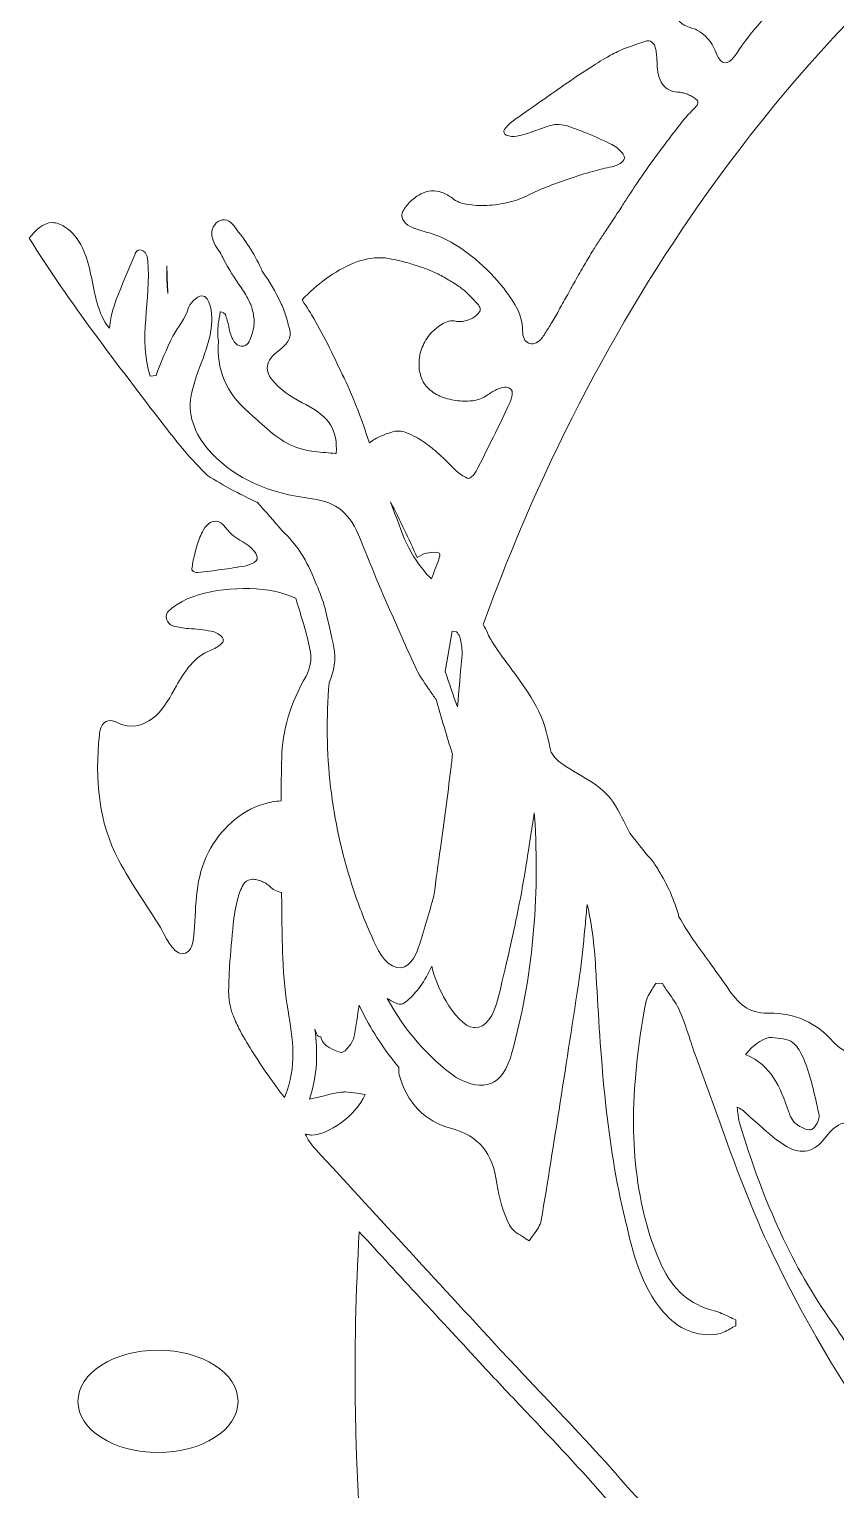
# Model space of a CAD drawing. Header units: millimetres. Extents: x 946 to 1411, y -1945 to 60.
# Drawn here: x 969.8 to 1071.6, y -255.8 to -71.5 of the extents above; entities that cross this region are included whole.
import ezdxf

# ---------------------------------------------------------------- set-up
doc = ezdxf.new("R2010")
doc.units = ezdxf.units.MM
doc.header["$MEASUREMENT"] = 0
doc.layers.add('Layer 2', color=7, linetype='Continuous')

msp = doc.modelspace()

# ---------------------------------------------------------------- linework, layer by layer
at = {"layer": 'Layer 2', "lineweight": 0}
for points, knots in [([(1073.96, -201), (1072.9, -200.66), (1071.9, -200.04), (1071.29, -199.32), (1069.23, -196.92), (1066.5, -195.7), (1063.18, -195.7), (1063.12, -195.7), (1063.07, -195.7), (1063.02, -195.7), (1060.57, -195.7), (1059.36, -194.58), (1057.89, -192.39), (1057.17, -191.33), (1056.4, -190.29), (1055.66, -189.27), (1054.32, -187.44), (1052.95, -185.57), (1051.83, -183.54), (1051.25, -181.42), (1050.37, -179.5), (1049.22, -177.61), (1049.22, -177.61), (1049.22, -177.62), (1049.22, -177.62), (1049.2, -177.59), (1049.15, -177.5), (1049.14, -177.48), (1049.14, -177.48), (1048.96, -177.2), (1048.96, -177.2), (1048.84, -177.02), (1048.73, -176.83), (1048.61, -176.65), (1048.42, -176.36), (1048.16, -176.07), (1047.86, -175.81), (1047.86, -175.81), (1045.62, -172.97), (1045.62, -172.97), (1044.96, -171.66), (1044.33, -170.31), (1043.52, -169.09), (1042.75, -167.93), (1041.67, -167.06), (1040.49, -166.34), (1039.2, -165.54), (1037.82, -164.87), (1036.63, -163.91), (1036.63, -163.91), (1036.63, -163.91), (1036.63, -163.91), (1036.34, -163.64), (1036.08, -163.35), (1035.85, -163.02), (1035.8, -162.95), (1035.76, -162.88), (1035.71, -162.81), (1035.27, -161.04), (1034.95, -159.28), (1034.15, -157.63), (1033.38, -156.03), (1032.37, -154.57), (1031.32, -153.14), (1030.13, -151.53), (1028.88, -149.95), (1027.89, -148.21), (1027.88, -148.19), (1027.87, -148.18), (1027.86, -148.16), (1027.79, -148.01), (1027.72, -147.86), (1027.65, -147.7), (1027.49, -147.34), (1027.31, -147), (1027.11, -146.66), (1034.62, -125.97), (1044.54, -107.1), (1056.69, -90.42), (1071.48, -70.11), (1088.83, -54.08), (1108.24, -42.75), (1128.3, -31.06), (1149.71, -24.93), (1171.88, -24.53), (1172.64, -24.52), (1173.4, -24.51), (1174.16, -24.51), (1195.53, -24.51), (1216.36, -29.87), (1236.12, -40.47), (1255.93, -51.09), (1273.83, -66.5), (1289.33, -86.26), (1301.14, -101.32), (1311.09, -118.33), (1319.05, -137.01), (1319.03, -137.04), (1319, -137.08), (1318.97, -137.11), (1317.1, -139.48), (1316.22, -142.09), (1316.11, -145.55), (1316.07, -146.51), (1315.86, -147.57), (1315.46, -148.67), (1315.18, -149.43), (1314.84, -150.17), (1314.51, -150.89), (1314.17, -151.64), (1313.81, -152.41), (1313.54, -153.2), (1312.67, -155.66), (1311.87, -158.09), (1311.02, -160.67), (1310.68, -161.67), (1310.35, -162.69), (1310, -163.73), (1308.84, -163.6), (1308.01, -163.92), (1307.38, -164.5), (1306.55, -165.22), (1306.04, -166.39), (1305.59, -167.65), (1305.24, -168.61), (1304.89, -169.57), (1304.55, -170.53), (1303.71, -172.86), (1302.84, -175.28), (1301.91, -177.62), (1301.51, -178.65), (1301.04, -179.67), (1300.32, -180.39), (1299.76, -180.9), (1299.06, -181.24), (1298.12, -181.28), (1293.93, -181.46), (1290.76, -183.15), (1288.16, -185.52), (1286.36, -187.14), (1284.84, -189.09), (1283.43, -191.1), (1282.98, -191.73), (1282.39, -192.26), (1281.82, -192.78), (1281.43, -193.14), (1281.02, -193.5), (1280.66, -193.9), (1280.6, -193.97), (1280.54, -194.03), (1280.47, -194.09), (1279.54, -194.9), (1278.53, -194.72), (1277.47, -194.54), (1276.85, -194.43), (1276.21, -194.31), (1275.59, -194.42), (1274.59, -194.6), (1273.53, -194.58), (1272.5, -194.57), (1270.37, -194.55), (1268.19, -194.52), (1266.4, -196.15), (1266.15, -196.36), (1265.92, -196.6), (1265.69, -196.88), (1265.6, -196.93), (1265.47, -196.95), (1265.33, -196.96), (1265.24, -196.97), (1265.14, -196.98), (1265.05, -197), (1265.05, -197), (1264.66, -197.1), (1264.66, -197.1), (1261.99, -197.78), (1259.25, -198.49), (1257.16, -200.43), (1256.66, -200.88), (1256.19, -201.4), (1255.77, -202.01), (1255.74, -202.05), (1255.71, -202.09), (1255.67, -202.13), (1255.65, -202.14), (1255.63, -202.16), (1255.61, -202.18), (1255.57, -202.21), (1255.53, -202.25), (1255.49, -202.28), (1254.34, -203.36), (1253.19, -203.39), (1251.76, -202.36), (1250.6, -201.52), (1249.31, -200.8), (1247.93, -200.23), (1245.96, -199.41), (1244, -198.67), (1241.92, -197.89), (1241.1, -197.58), (1240.16, -197.23), (1239.32, -196.91), (1239.38, -196.79), (1239.44, -196.67), (1239.5, -196.55), (1239.5, -196.55), (1239.5, -196.55), (1239.5, -196.55), (1239.53, -196.51), (1239.55, -196.46), (1239.58, -196.41), (1239.59, -196.39), (1239.6, -196.37), (1239.61, -196.35), (1239.87, -195.86), (1240.13, -195.36), (1240.41, -194.88), (1240.96, -193.93), (1241.49, -192.97), (1242.01, -192), (1242.26, -191.52), (1242.52, -191.04), (1242.76, -190.55), (1243.26, -189.58), (1243.74, -188.6), (1244.2, -187.61), (1244.88, -186.13), (1245.53, -184.64), (1246.13, -183.13), (1250.35, -172.56), (1252.49, -161.3), (1252.43, -149.88), (1252.42, -148.25), (1252.37, -146.62), (1252.27, -144.98), (1252.24, -144.38), (1252.19, -143.79), (1252.14, -143.19), (1252.13, -143), (1252.11, -142.82), (1252.1, -142.63), (1252.06, -142.22), (1251.39, -136.2), (1251.31, -135.74), (1251.29, -135.62), (1251.27, -135.49), (1251.25, -135.36), (1251.04, -134.15), (1250.81, -132.95), (1250.55, -131.76), (1250.54, -131.7), (1250.28, -130.52), (1250.15, -130), (1250.13, -129.89), (1250.1, -129.78), (1250.08, -129.67), (1249.96, -129.18), (1249.84, -128.69), (1249.71, -128.21), (1249.68, -128.1), (1249.66, -127.99), (1249.63, -127.89), (1249.49, -127.38), (1249.36, -126.87), (1249.21, -126.37), (1249.19, -126.29), (1249.17, -126.22), (1249.15, -126.15), (1248.47, -123.76), (1247.69, -121.41), (1246.81, -119.09), (1246.8, -119.09), (1246.8, -119.09), (1246.8, -119.09), (1246.59, -118.51), (1246.36, -117.94), (1246.13, -117.37), (1246.12, -117.35), (1246.11, -117.33), (1246.1, -117.31), (1243.17, -110.09), (1239.26, -103.28), (1234.43, -97.03), (1226.96, -87.36), (1218.24, -79.9), (1208.5, -74.86), (1198.64, -69.76), (1187.59, -67.06), (1175.66, -66.85), (1175.16, -66.84), (1174.67, -66.83), (1174.18, -66.83), (1155.63, -66.83), (1139.11, -73.24), (1124.98, -85.89), (1123.51, -87.21), (1122.06, -88.59), (1120.64, -90.04), (1113.19, -97.65), (1107.32, -106.61), (1103.19, -116.67), (1102.1, -119.34), (1101.14, -122.06), (1100.32, -124.82), (1100.31, -124.84), (1100.31, -124.86), (1100.3, -124.87), (1099.87, -126.31), (1099.48, -127.77), (1099.12, -129.23), (1099.12, -129.23), (1099.12, -129.23), (1099.12, -129.24), (1099.02, -129.67), (1098.92, -130.11), (1098.82, -130.54), (1098.79, -130.66), (1098.76, -130.78), (1098.74, -130.9), (1098.65, -131.31), (1098.55, -131.73), (1098.47, -132.14), (1098.45, -132.25), (1098.43, -132.36), (1098.4, -132.46), (1098.25, -133.24), (1098.1, -134.02), (1097.96, -134.81), (1097.93, -134.95), (1097.91, -135.1), (1097.88, -135.24), (1097.83, -135.57), (1097.77, -135.9), (1097.72, -136.24), (1097.68, -136.49), (1097.64, -136.75), (1097.6, -137.01), (1097.56, -137.31), (1097.51, -137.62), (1097.47, -137.92), (1097.43, -138.24), (1097.38, -138.55), (1097.34, -138.87), (1097.31, -139.13), (1097.28, -139.39), (1097.24, -139.65), (1097.18, -140.2), (1097.12, -140.75), (1097.06, -141.31), (1097.04, -141.5), (1097.03, -141.69), (1097.01, -141.88), (1096.97, -142.29), (1096.93, -142.71), (1096.9, -143.13), (1096.88, -143.34), (1096.86, -143.56), (1096.85, -143.78), (1096.82, -144.19), (1096.79, -144.6), (1096.77, -145.02), (1096.76, -145.21), (1096.74, -145.4), (1096.73, -145.59), (1096.7, -146.19), (1096.67, -146.79), (1096.65, -147.4), (1096.65, -147.4), (1096.65, -147.4), (1096.65, -147.4), (1096.61, -148.73), (1096.59, -150.06), (1096.61, -151.39), (1096.62, -152.71), (1096.66, -154.04), (1096.73, -155.36), (1097.16, -163.27), (1098.63, -171.04), (1101.13, -178.53), (1104.57, -188.87), (1109.82, -198.24), (1116.73, -206.38), (1117.08, -206.79), (1117.43, -207.21), (1117.78, -207.63), (1118.13, -208.06), (1118.48, -208.49), (1118.85, -208.94), (1118.85, -208.95), (1118.86, -208.96), (1118.87, -208.97), (1119.2, -209.37), (1119.53, -209.78), (1119.89, -210.22), (1118.03, -210.33), (1116.19, -210.43), (1114.41, -210.53), (1110.2, -210.75), (1106.21, -210.97), (1102.21, -211.38), (1096.05, -212.01), (1091.49, -211.18), (1087.43, -208.69), (1086.85, -208.33), (1086.11, -208.23), (1085.4, -208.13), (1084.88, -208.06), (1084.35, -207.99), (1083.87, -207.82), (1083.87, -207.82), (1083.7, -207.76), (1083.7, -207.76), (1082.72, -207.42), (1081.6, -207.03), (1081.07, -206.29), (1079.16, -203.65), (1076.84, -201.92), (1073.96, -201)], [0, 0, 0, 0, 1, 1, 1, 2, 2, 2, 3, 3, 3, 4, 4, 4, 5, 5, 5, 6, 6, 6, 7, 7, 7, 8, 8, 8, 9, 9, 9, 10, 10, 10, 11, 11, 11, 12, 12, 12, 13, 13, 13, 14, 14, 14, 15, 15, 15, 16, 16, 16, 17, 17, 17, 18, 18, 18, 19, 19, 19, 20, 20, 20, 21, 21, 21, 22, 22, 22, 23, 23, 23, 24, 24, 24, 25, 25, 25, 26, 26, 26, 27, 27, 27, 28, 28, 28, 29, 29, 29, 30, 30, 30, 31, 31, 31, 32, 32, 32, 33, 33, 33, 34, 34, 34, 35, 35, 35, 36, 36, 36, 37, 37, 37, 38, 38, 38, 39, 39, 39, 40, 40, 40, 41, 41, 41, 42, 42, 42, 43, 43, 43, 44, 44, 44, 45, 45, 45, 46, 46, 46, 47, 47, 47, 48, 48, 48, 49, 49, 49, 50, 50, 50, 51, 51, 51, 52, 52, 52, 53, 53, 53, 54, 54, 54, 55, 55, 55, 56, 56, 56, 57, 57, 57, 58, 58, 58, 59, 59, 59, 60, 60, 60, 61, 61, 61, 62, 62, 62, 63, 63, 63, 64, 64, 64, 65, 65, 65, 66, 66, 66, 67, 67, 67, 68, 68, 68, 69, 69, 69, 70, 70, 70, 71, 71, 71, 72, 72, 72, 73, 73, 73, 74, 74, 74, 75, 75, 75, 76, 76, 76, 77, 77, 77, 78, 78, 78, 79, 79, 79, 80, 80, 80, 81, 81, 81, 82, 82, 82, 83, 83, 83, 84, 84, 84, 85, 85, 85, 86, 86, 86, 87, 87, 87, 88, 88, 88, 89, 89, 89, 90, 90, 90, 91, 91, 91, 92, 92, 92, 93, 93, 93, 94, 94, 94, 95, 95, 95, 96, 96, 96, 97, 97, 97, 98, 98, 98, 99, 99, 99, 100, 100, 100, 101, 101, 101, 102, 102, 102, 103, 103, 103, 104, 104, 104, 105, 105, 105, 106, 106, 106, 107, 107, 107, 108, 108, 108, 109, 109, 109, 110, 110, 110, 111, 111, 111, 112, 112, 112, 113, 113, 113, 114, 114, 114, 115, 115, 115, 116, 116, 116, 117, 117, 117, 118, 118, 118, 119, 119, 119, 120, 120, 120, 121, 121, 121, 122, 122, 122, 123, 123, 123, 124, 124, 124, 125, 125, 125, 126, 126, 126, 127, 127, 127, 128, 128, 128, 129, 129, 129, 130, 130, 130, 131, 131, 131, 132, 132, 132, 133, 133, 133, 134, 134, 134, 135, 135, 135, 136, 136, 136, 137, 137, 137, 138, 138, 138, 139, 139, 139, 139]), ([(1051.9, -69.79), (1052.18, -69.47), (1052.49, -69.16), (1052.81, -68.88), (1053.29, -68.47), (1053.78, -68.08), (1054.3, -67.72), (1056.39, -66.27), (1058.48, -64.83), (1060.57, -63.38), (1073.35, -54.58), (1086.24, -46.17), (1098.18, -36.15), (1099.92, -34.69), (1101.71, -33.17), (1103.9, -32.55), (1104.55, -32.36), (1105.58, -32.59), (1105.43, -33.26), (1105.37, -33.49), (1105.17, -33.66), (1104.98, -33.8), (1104.67, -34.04), (1104.36, -34.27), (1104.04, -34.51), (1096.72, -40.02), (1089.29, -45.28), (1082.31, -51.23), (1075.25, -57.26), (1068.54, -63.7), (1062.26, -70.54), (1061.09, -71.81), (1060.03, -73.18), (1059.08, -74.63), (1058.63, -75.31), (1057.85, -76.31), (1057.03, -75.44), (1056.71, -75.1), (1056.58, -74.64), (1056.4, -74.21), (1056.12, -73.54), (1055.7, -72.94), (1055.17, -72.44), (1054.87, -72.15), (1054.54, -71.9), (1054.18, -71.69), (1053.56, -71.32), (1052.03, -71.13), (1051.78, -70.35), (1051.72, -70.15), (1051.77, -69.94), (1051.9, -69.79)], [0, 0, 0, 0, 1, 1, 1, 2, 2, 2, 3, 3, 3, 4, 4, 4, 5, 5, 5, 6, 6, 6, 7, 7, 7, 8, 8, 8, 9, 9, 9, 10, 10, 10, 11, 11, 11, 12, 12, 12, 13, 13, 13, 14, 14, 14, 15, 15, 15, 16, 16, 16, 17, 17, 17, 17]), ([(1017, -94.51), (1017.26, -94.04), (1017.59, -93.61), (1017.98, -93.25), (1018.36, -92.88), (1018.8, -92.57), (1019.27, -92.33), (1019.67, -92.11), (1020.12, -91.98), (1020.57, -91.95), (1021.03, -91.92), (1021.48, -91.98), (1021.9, -92.14), (1022.38, -92.32), (1022.83, -92.56), (1023.23, -92.87), (1023.75, -93.26), (1024.35, -93.52), (1024.99, -93.63), (1025.84, -93.77), (1026.7, -93.82), (1027.56, -93.78), (1028.51, -93.74), (1029.45, -93.61), (1030.37, -93.38), (1031.23, -93.17), (1032.07, -92.86), (1032.87, -92.46), (1033.58, -92.09), (1034.32, -91.76), (1035.07, -91.47), (1036.03, -91.09), (1036.99, -90.74), (1037.97, -90.41), (1038.95, -90.07), (1039.94, -89.77), (1040.94, -89.48), (1041.75, -89.25), (1042.56, -89.05), (1043.39, -88.89), (1043.88, -88.8), (1044.33, -88.58), (1044.71, -88.25), (1044.98, -88.01), (1045.02, -87.61), (1044.8, -87.32), (1044.42, -86.82), (1043.93, -86.4), (1043.36, -86.11), (1042.33, -85.59), (1041.28, -85.11), (1040.2, -84.67), (1039.45, -84.37), (1038.68, -84.08), (1037.91, -83.8), (1037.52, -83.67), (1037.12, -83.59), (1036.7, -83.57), (1036.32, -83.55), (1035.93, -83.59), (1035.55, -83.71), (1034.91, -83.9), (1034.27, -84.12), (1033.65, -84.36), (1032.91, -84.64), (1032.15, -84.87), (1031.38, -85.04), (1030.92, -85.14), (1030.44, -85.09), (1030.01, -84.9), (1029.88, -84.84), (1029.79, -84.73), (1029.75, -84.59), (1029.71, -84.46), (1029.73, -84.31), (1029.81, -84.19), (1030.1, -83.77), (1030.47, -83.4), (1030.89, -83.11), (1033.03, -81.59), (1035.19, -80.08), (1037.35, -78.58), (1038.54, -77.75), (1039.75, -76.94), (1040.98, -76.16), (1041.77, -75.65), (1042.59, -75.16), (1043.42, -74.71), (1044.03, -74.37), (1044.67, -74.09), (1045.32, -73.85), (1046.01, -73.61), (1046.7, -73.37), (1047.38, -73.13), (1047.55, -73.08), (1047.73, -73.03), (1047.9, -73.01), (1048.02, -72.99), (1048.14, -73.01), (1048.24, -73.07), (1048.38, -73.16), (1048.51, -73.26), (1048.62, -73.37), (1048.7, -73.46), (1048.76, -73.56), (1048.79, -73.67), (1048.85, -73.87), (1048.89, -74.07), (1048.93, -74.28), (1048.97, -74.53), (1049.01, -74.79), (1049.03, -75.04), (1049.05, -75.31), (1049.06, -75.58), (1049.06, -75.86), (1049.06, -76.36), (1049.12, -76.86), (1049.23, -77.35), (1049.33, -77.76), (1049.51, -78.15), (1049.75, -78.49), (1049.96, -78.79), (1050.25, -79.04), (1050.58, -79.21), (1050.9, -79.38), (1051.27, -79.47), (1051.64, -79.48), (1051.79, -79.48), (1051.94, -79.49), (1052.09, -79.52), (1052.28, -79.56), (1052.46, -79.61), (1052.64, -79.66), (1052.82, -79.72), (1053, -79.79), (1053.17, -79.86), (1053.32, -79.93), (1053.47, -80.01), (1053.61, -80.1), (1053.79, -80.21), (1053.94, -80.33), (1054.09, -80.47), (1054.18, -80.56), (1054.22, -80.68), (1054.21, -80.81), (1054.19, -80.95), (1054.14, -81.09), (1054.04, -81.2), (1053.85, -81.44), (1053.65, -81.66), (1053.43, -81.88), (1052.92, -82.41), (1052.43, -82.97), (1051.98, -83.55), (1051.22, -84.51), (1050.48, -85.47), (1049.75, -86.45), (1048.96, -87.52), (1048.19, -88.59), (1047.43, -89.67), (1046.76, -90.63), (1046.1, -91.6), (1045.47, -92.58), (1045.18, -93.03), (1044.89, -93.48), (1044.6, -93.93), (1044.26, -94.45), (1043.92, -94.96), (1043.59, -95.47), (1043.26, -95.97), (1042.93, -96.47), (1042.6, -96.97), (1042.34, -97.36), (1042.08, -97.76), (1041.81, -98.15), (1041.53, -98.58), (1041.26, -99), (1040.99, -99.44), (1040.62, -100.05), (1040.25, -100.66), (1039.89, -101.28), (1039.49, -101.96), (1039.1, -102.64), (1038.72, -103.32), (1038.35, -103.96), (1038, -104.6), (1037.65, -105.25), (1037.32, -105.86), (1036.98, -106.47), (1036.64, -107.07), (1036.32, -107.63), (1036, -108.19), (1035.66, -108.74), (1035.38, -109.21), (1035.09, -109.67), (1034.8, -110.13), (1034.67, -110.34), (1034.52, -110.53), (1034.35, -110.72), (1034.14, -110.93), (1033.89, -111.1), (1033.61, -111.19), (1033.36, -111.28), (1033.09, -111.26), (1032.85, -111.15), (1032.6, -111.04), (1032.4, -110.84), (1032.29, -110.59), (1032.16, -110.3), (1032.09, -109.98), (1032.09, -109.66), (1032.09, -108.46), (1031.75, -107.28), (1031.12, -106.26), (1030.25, -104.86), (1029.23, -103.56), (1028.08, -102.37), (1026.85, -101.11), (1025.49, -99.98), (1024.03, -99), (1022.77, -98.16), (1021.38, -97.53), (1019.91, -97.14), (1019.22, -96.96), (1018.54, -96.72), (1017.89, -96.43), (1017.5, -96.25), (1017.18, -95.94), (1016.98, -95.55), (1016.82, -95.22), (1016.83, -94.83), (1017, -94.51)], [0, 0, 0, 0, 1, 1, 1, 2, 2, 2, 3, 3, 3, 4, 4, 4, 5, 5, 5, 6, 6, 6, 7, 7, 7, 8, 8, 8, 9, 9, 9, 10, 10, 10, 11, 11, 11, 12, 12, 12, 13, 13, 13, 14, 14, 14, 15, 15, 15, 16, 16, 16, 17, 17, 17, 18, 18, 18, 19, 19, 19, 20, 20, 20, 21, 21, 21, 22, 22, 22, 23, 23, 23, 24, 24, 24, 25, 25, 25, 26, 26, 26, 27, 27, 27, 28, 28, 28, 29, 29, 29, 30, 30, 30, 31, 31, 31, 32, 32, 32, 33, 33, 33, 34, 34, 34, 35, 35, 35, 36, 36, 36, 37, 37, 37, 38, 38, 38, 39, 39, 39, 40, 40, 40, 41, 41, 41, 42, 42, 42, 43, 43, 43, 44, 44, 44, 45, 45, 45, 46, 46, 46, 47, 47, 47, 48, 48, 48, 49, 49, 49, 50, 50, 50, 51, 51, 51, 52, 52, 52, 53, 53, 53, 54, 54, 54, 55, 55, 55, 56, 56, 56, 57, 57, 57, 58, 58, 58, 59, 59, 59, 60, 60, 60, 61, 61, 61, 62, 62, 62, 63, 63, 63, 64, 64, 64, 65, 65, 65, 66, 66, 66, 67, 67, 67, 68, 68, 68, 69, 69, 69, 70, 70, 70, 71, 71, 71, 72, 72, 72, 73, 73, 73, 74, 74, 74, 75, 75, 75, 76, 76, 76, 77, 77, 77, 77]), ([(992.87, -97.29), (992.87, -96.54), (993.42, -95.72), (994.19, -95.6), (995.01, -95.47), (995.6, -96.15), (995.97, -96.78), (995.99, -96.81), (996, -96.83), (996.01, -96.86), (997.33, -98.4), (998.4, -100.2), (999.24, -102.09), (1000.13, -103.33), (1000.91, -104.65), (1001.55, -106.01), (1001.81, -106.56), (1002.02, -107.13), (1002.22, -107.7), (1002.35, -108.08), (1002.47, -108.45), (1002.52, -108.84), (1003.07, -110.08), (1002.71, -111.08), (1001.4, -112.03), (1000.46, -112.71), (999.96, -113.38), (999.88, -114.07), (999.81, -114.7), (1000.1, -115.37), (1000.75, -116.1), (1001.9, -117.4), (1003.56, -118.33), (1004.72, -118.91), (1007.69, -120.41), (1008.8, -122.19), (1008.56, -125.05), (1008.56, -125.05), (1008.56, -125.1), (1008.56, -125.1), (1008.56, -125.1), (1008.5, -125.09), (1008.5, -125.09), (1008.08, -125.04), (1007.65, -125.01), (1007.24, -124.97), (1006.31, -124.89), (1005.36, -124.81), (1004.45, -124.59), (1002.05, -124.01), (1000.26, -122.38), (998.54, -120.8), (998.2, -120.5), (997.85, -120.18), (997.5, -119.87), (994.66, -117.37), (993.43, -114.49), (993.71, -110.94), (993.59, -110.22), (993.58, -109.48), (993.69, -108.73), (993.76, -108.24), (993.87, -107.74), (993.94, -107.23), (993.92, -107.14), (994.27, -107.23), (994.61, -107.55), (994.74, -108.05), (994.88, -108.54), (995.02, -109.02), (994.99, -109.29), (995.29, -110.39), (995.52, -110.65), (995.74, -111.12), (996.06, -111.5), (996.59, -111.54), (997.34, -111.61), (997.71, -110.9), (997.87, -110.2), (998.15, -109.55), (998.24, -108.83), (998.2, -108.13), (998.16, -107.56), (998.03, -107.01), (997.84, -106.48), (997.84, -106.48), (997.75, -106.15), (997.64, -106), (997.36, -105.37), (997, -104.77), (996.61, -104.2), (996.61, -104.19), (996.6, -104.18), (996.6, -104.18), (995.78, -103.01), (995.02, -101.8), (994.35, -100.55), (994.22, -100.29), (994.06, -99.99), (993.9, -99.66), (993.88, -99.63), (993.85, -99.6), (993.82, -99.56), (993.35, -98.9), (992.87, -98.13), (992.87, -97.29)], [0, 0, 0, 0, 1, 1, 1, 2, 2, 2, 3, 3, 3, 4, 4, 4, 5, 5, 5, 6, 6, 6, 7, 7, 7, 8, 8, 8, 9, 9, 9, 10, 10, 10, 11, 11, 11, 12, 12, 12, 13, 13, 13, 14, 14, 14, 15, 15, 15, 16, 16, 16, 17, 17, 17, 18, 18, 18, 19, 19, 19, 20, 20, 20, 21, 21, 21, 22, 22, 22, 23, 23, 23, 24, 24, 24, 25, 25, 25, 26, 26, 26, 27, 27, 27, 28, 28, 28, 29, 29, 29, 30, 30, 30, 31, 31, 31, 32, 32, 32, 33, 33, 33, 34, 34, 34, 35, 35, 35, 35]), ([(986.86, -121.56), (980.94, -113.82), (974.99, -106.2), (969.83, -97.91), (970.6, -96.97), (971.54, -95.95), (972.75, -95.95), (973.3, -95.95), (973.83, -96.17), (974.3, -96.47), (976.31, -97.74), (977.14, -100.25), (977.62, -102.58), (978.11, -104.92), (978.45, -107.42), (979.94, -109.28), (980.1, -107.29), (980.89, -105.4), (981.66, -103.56), (981.66, -103.56), (983.15, -100), (983.15, -100), (983.23, -99.81), (983.32, -99.6), (983.49, -99.48), (983.8, -99.27), (984.24, -99.43), (984.47, -99.73), (984.69, -100.02), (984.75, -100.41), (984.79, -100.78), (985.26, -105.63), (983.52, -110.71), (985.1, -115.32), (985.1, -115.32), (985.85, -115.26), (985.85, -115.26), (986.45, -113.55), (987.16, -111.89), (987.97, -110.28), (988.5, -109.23), (989.62, -107.92), (989.88, -106.78), (989.99, -106.3), (991.04, -105.16), (991.57, -105.17), (992.78, -105.21), (992.87, -107.5), (992.86, -108.32), (992.79, -111.69), (990.86, -114.53), (990.27, -117.76), (989.75, -120.58), (990.98, -123.1), (992.89, -125.1), (995.94, -128.28), (999.96, -130.09), (1005.55, -130.8), (1008.62, -131.19), (1010.38, -132.67), (1011.64, -135.92), (1013.68, -141.19), (1016.04, -146.44), (1018.32, -151.51), (1018.32, -151.51), (1018.52, -151.95), (1018.52, -151.95), (1018.97, -152.95), (1019.61, -153.87), (1020.23, -154.77), (1020.51, -155.17), (1020.8, -155.58), (1021.07, -156), (1021.07, -156), (1021.16, -155.98), (1021.16, -155.98), (1021.81, -158.36), (1022.52, -160.72), (1023.25, -163.06), (1023.18, -163.66), (1023.11, -164.27), (1023.04, -164.87), (1022.63, -168.21), (1022.17, -171.59), (1021.72, -174.87), (1021.44, -176.85), (1021.17, -178.87), (1020.9, -180.9), (1020.82, -181.19), (1020.73, -181.48), (1020.65, -181.77), (1020.33, -182.88), (1020, -183.99), (1019.67, -185.1), (1019.4, -186.02), (1019.15, -186.96), (1018.8, -187.86), (1018.29, -189.13), (1017.19, -190.58), (1015.67, -189.74), (1014.16, -188.9), (1013.45, -186.96), (1012.8, -185.47), (1011.95, -183.53), (1011.2, -181.54), (1010.55, -179.51), (1009.26, -175.5), (1008.37, -171.36), (1007.87, -167.17), (1007.36, -162.81), (1007.3, -158.41), (1007.68, -154.03), (1008.32, -152.62), (1008.55, -150.97), (1008.28, -149.58), (1008.06, -148.46), (1007.29, -144.99), (1007.07, -144.25), (1006.75, -143.22), (1006.37, -142.24), (1005.92, -141.29), (1004.94, -138.63), (1003.55, -136.48), (1001.77, -134.86), (1000.76, -133.62), (999.69, -132.42), (998.59, -131.24), (998.37, -131.14), (998.15, -131.03), (997.94, -130.93), (996.57, -130.27), (994.38, -129.2), (992.32, -127.84), (990.33, -125.9), (988.54, -123.75), (986.86, -121.56)], [0, 0, 0, 0, 1, 1, 1, 2, 2, 2, 3, 3, 3, 4, 4, 4, 5, 5, 5, 6, 6, 6, 7, 7, 7, 8, 8, 8, 9, 9, 9, 10, 10, 10, 11, 11, 11, 12, 12, 12, 13, 13, 13, 14, 14, 14, 15, 15, 15, 16, 16, 16, 17, 17, 17, 18, 18, 18, 19, 19, 19, 20, 20, 20, 21, 21, 21, 22, 22, 22, 23, 23, 23, 24, 24, 24, 25, 25, 25, 26, 26, 26, 27, 27, 27, 28, 28, 28, 29, 29, 29, 30, 30, 30, 31, 31, 31, 32, 32, 32, 33, 33, 33, 34, 34, 34, 35, 35, 35, 36, 36, 36, 37, 37, 37, 38, 38, 38, 39, 39, 39, 40, 40, 40, 41, 41, 41, 42, 42, 42, 43, 43, 43, 44, 44, 44, 45, 45, 45, 45]), ([(1007.27, -103.04), (1008.37, -102.22), (1009.57, -101.55), (1010.84, -101.03), (1011.93, -100.59), (1013.1, -100.36), (1014.28, -100.38), (1014.59, -100.38), (1014.9, -100.42), (1015.21, -100.47), (1015.68, -100.56), (1016.15, -100.66), (1016.61, -100.78), (1017.14, -100.9), (1017.66, -101.04), (1018.17, -101.2), (1018.68, -101.35), (1019.18, -101.51), (1019.68, -101.69), (1020.19, -101.88), (1020.7, -102.09), (1021.19, -102.33), (1021.74, -102.59), (1022.27, -102.88), (1022.79, -103.19), (1023.28, -103.48), (1023.75, -103.79), (1024.22, -104.11), (1024.58, -104.37), (1024.92, -104.65), (1025.23, -104.97), (1025.63, -105.38), (1026.02, -105.79), (1026.41, -106.21), (1026.56, -106.38), (1026.67, -106.58), (1026.73, -106.79), (1026.77, -106.95), (1026.74, -107.13), (1026.63, -107.26), (1026.45, -107.47), (1026.24, -107.66), (1026.02, -107.83), (1025.85, -107.95), (1025.67, -108.06), (1025.48, -108.14), (1025.27, -108.23), (1025.05, -108.3), (1024.83, -108.35), (1024.61, -108.4), (1024.39, -108.43), (1024.17, -108.44), (1023.98, -108.45), (1023.79, -108.43), (1023.61, -108.38), (1023.4, -108.33), (1023.19, -108.32), (1022.98, -108.36), (1022.73, -108.4), (1022.48, -108.48), (1022.25, -108.59), (1021.98, -108.71), (1021.72, -108.87), (1021.48, -109.05), (1021.2, -109.26), (1020.94, -109.48), (1020.7, -109.73), (1020.21, -110.22), (1019.81, -110.8), (1019.53, -111.44), (1019.24, -112.08), (1019.07, -112.77), (1019.03, -113.48), (1018.99, -114.14), (1019.07, -114.81), (1019.28, -115.44), (1019.47, -116.01), (1019.81, -116.52), (1020.25, -116.93), (1020.73, -117.36), (1021.27, -117.69), (1021.87, -117.92), (1022.54, -118.18), (1023.23, -118.35), (1023.94, -118.43), (1024.63, -118.5), (1025.33, -118.49), (1026.01, -118.38), (1026.58, -118.29), (1027.13, -118.07), (1027.61, -117.73), (1027.99, -117.46), (1028.4, -117.22), (1028.82, -117.02), (1029.14, -116.86), (1029.49, -116.76), (1029.84, -116.72), (1030.07, -116.69), (1030.31, -116.75), (1030.5, -116.87), (1030.68, -116.98), (1030.78, -117.17), (1030.78, -117.38), (1030.78, -117.83), (1030.68, -118.27), (1030.49, -118.67), (1029.81, -120.12), (1029.12, -121.56), (1028.41, -122.99), (1027.69, -124.45), (1026.97, -125.89), (1026.23, -127.33), (1026.05, -127.67), (1025.79, -127.96), (1025.47, -128.16), (1025.35, -128.23), (1025.21, -128.24), (1025.08, -128.18), (1024.84, -128.06), (1024.61, -127.93), (1024.39, -127.78), (1024.1, -127.59), (1023.83, -127.38), (1023.57, -127.15), (1023.28, -126.88), (1023, -126.6), (1022.73, -126.31), (1022.43, -125.98), (1022.12, -125.67), (1021.79, -125.37), (1021.42, -125.04), (1021.05, -124.71), (1020.66, -124.4), (1020.3, -124.11), (1019.92, -123.83), (1019.53, -123.56), (1019.23, -123.35), (1018.92, -123.16), (1018.59, -122.99), (1018.19, -122.78), (1017.78, -122.59), (1017.35, -122.43), (1017.08, -122.32), (1016.78, -122.26), (1016.48, -122.25), (1016.18, -122.25), (1015.87, -122.29), (1015.58, -122.38), (1015.12, -122.53), (1014.66, -122.7), (1014.2, -122.89), (1013.69, -123.11), (1013.21, -123.39), (1012.77, -123.73), (1012.76, -123.7), (1012.75, -123.67), (1012.74, -123.64), (1012.52, -123.01), (1012.3, -122.39), (1012.09, -121.77), (1010.75, -117.84), (1008.78, -113.82), (1009.52, -115.59), (1008.41, -113.01), (1007.14, -110.49), (1005.74, -108.05), (1005.43, -107.53), (1004.91, -106.69), (1004.26, -105.69), (1005.19, -104.73), (1006.19, -103.84), (1007.27, -103.04)], [0, 0, 0, 0, 1, 1, 1, 2, 2, 2, 3, 3, 3, 4, 4, 4, 5, 5, 5, 6, 6, 6, 7, 7, 7, 8, 8, 8, 9, 9, 9, 10, 10, 10, 11, 11, 11, 12, 12, 12, 13, 13, 13, 14, 14, 14, 15, 15, 15, 16, 16, 16, 17, 17, 17, 18, 18, 18, 19, 19, 19, 20, 20, 20, 21, 21, 21, 22, 22, 22, 23, 23, 23, 24, 24, 24, 25, 25, 25, 26, 26, 26, 27, 27, 27, 28, 28, 28, 29, 29, 29, 30, 30, 30, 31, 31, 31, 32, 32, 32, 33, 33, 33, 34, 34, 34, 35, 35, 35, 36, 36, 36, 37, 37, 37, 38, 38, 38, 39, 39, 39, 40, 40, 40, 41, 41, 41, 42, 42, 42, 43, 43, 43, 44, 44, 44, 45, 45, 45, 46, 46, 46, 47, 47, 47, 48, 48, 48, 49, 49, 49, 50, 50, 50, 51, 51, 51, 52, 52, 52, 53, 53, 53, 54, 54, 54, 55, 55, 55, 56, 56, 56, 57, 57, 57, 57]), ([(987.2, -101.4), (987.24, -102.57), (987.25, -103.74), (987.33, -104.91), (987.31, -104.75), (987.29, -104.59), (987.28, -104.43), (987.18, -103.43), (987.16, -102.41), (987.2, -101.4)], [0, 0, 0, 0, 1, 1, 1, 2, 2, 2, 3, 3, 3, 3]), ([(1021.64, -137.87), (1021.64, -138.05), (1021.61, -138.23), (1021.54, -138.4), (1021.23, -139.23), (1020.91, -140.06), (1020.59, -140.89), (1020.36, -140.66), (1020.12, -140.43), (1019.9, -140.2), (1018.78, -138.88), (1017.89, -137.39), (1017.14, -135.81), (1016.57, -134.27), (1016, -132.73), (1015.43, -131.19), (1016.61, -133.5), (1017.75, -135.82), (1018.77, -138.2), (1019.59, -137.7), (1020.22, -137.48), (1021.37, -137.57), (1021.52, -137.58), (1021.64, -137.71), (1021.64, -137.87)], [0, 0, 0, 0, 1, 1, 1, 2, 2, 2, 3, 3, 3, 4, 4, 4, 5, 5, 5, 6, 6, 6, 7, 7, 7, 8, 8, 8, 8]), ([(998.23, -138.82), (997.86, -139.05), (997.45, -139.2), (997.02, -139.28), (996.05, -139.45), (995.09, -139.6), (994.11, -139.73), (993.11, -139.87), (992.1, -139.99), (991.09, -140.1), (990.85, -140.12), (990.6, -140.04), (990.43, -139.86), (990.37, -139.8), (990.34, -139.72), (990.35, -139.63), (990.39, -139.35), (990.44, -139.07), (990.49, -138.79), (990.55, -138.45), (990.62, -138.11), (990.71, -137.77), (990.8, -137.38), (990.91, -137), (991.02, -136.61), (991.22, -135.96), (991.48, -135.33), (991.82, -134.73), (992.26, -133.94), (993.12, -133.23), (994.02, -133.84), (994.3, -134.03), (994.51, -134.29), (994.72, -134.56), (994.81, -134.67), (994.9, -134.77), (994.99, -134.88), (995.81, -135.85), (997, -136.17), (997.88, -137.04), (998.36, -137.52), (999.02, -138.33), (998.23, -138.82)], [0, 0, 0, 0, 1, 1, 1, 2, 2, 2, 3, 3, 3, 4, 4, 4, 5, 5, 5, 6, 6, 6, 7, 7, 7, 8, 8, 8, 9, 9, 9, 10, 10, 10, 11, 11, 11, 12, 12, 12, 13, 13, 13, 14, 14, 14, 14]), ([(992.46, -175.38), (990.78, -178.63), (990.88, -181.91), (990.65, -185.44), (990.59, -186.37), (990.44, -188.26), (989.11, -188.21), (987.94, -188.17), (986.91, -185.77), (986.38, -184.89), (984.66, -182.07), (982.7, -179.38), (981.15, -176.46), (978.54, -171.52), (978.11, -166.13), (978.68, -160.64), (978.75, -159.95), (978.93, -159.16), (979.55, -158.88), (980.22, -158.59), (980.95, -159.08), (981.64, -159.32), (983.08, -159.81), (984.71, -159.18), (985.83, -158.15), (986.94, -157.11), (987.66, -155.73), (988.4, -154.4), (989.38, -152.65), (990.7, -150.69), (992.66, -149.94), (993.19, -149.74), (993.68, -149.45), (994.1, -149.07), (994.23, -148.96), (994.3, -148.81), (994.3, -148.65), (994.31, -148.49), (994.25, -148.33), (994.14, -148.21), (993.77, -147.84), (993.3, -147.59), (992.78, -147.5), (991.85, -147.33), (990.9, -147.23), (989.95, -147.17), (989.27, -147.14), (988.6, -147.02), (987.95, -146.82), (987.55, -146.7), (987.25, -146.38), (987.15, -145.97), (987.06, -145.58), (987.19, -145.16), (987.49, -144.89), (987.99, -144.44), (988.54, -144.06), (989.13, -143.75), (992.47, -142.01), (997.84, -141.71), (1001.44, -142.63), (1002.13, -142.8), (1002.81, -143.05), (1003.46, -143.35), (1003.46, -143.35), (1003.66, -143.99), (1003.66, -143.99), (1004.28, -145.99), (1004.93, -148.07), (1005.33, -150.15), (1005.51, -151.04), (1005.27, -152.28), (1004.77, -153.16), (1002.78, -156.63), (1001.78, -160.02), (1001.69, -163.53), (1001.65, -165.32), (1001.63, -167.12), (1001.63, -168.92), (1000.87, -168.97), (1000.13, -169.1), (999.41, -169.32), (996.39, -170.24), (993.91, -172.57), (992.46, -175.38)], [0, 0, 0, 0, 1, 1, 1, 2, 2, 2, 3, 3, 3, 4, 4, 4, 5, 5, 5, 6, 6, 6, 7, 7, 7, 8, 8, 8, 9, 9, 9, 10, 10, 10, 11, 11, 11, 12, 12, 12, 13, 13, 13, 14, 14, 14, 15, 15, 15, 16, 16, 16, 17, 17, 17, 18, 18, 18, 19, 19, 19, 20, 20, 20, 21, 21, 21, 22, 22, 22, 23, 23, 23, 24, 24, 24, 25, 25, 25, 26, 26, 26, 27, 27, 27, 28, 28, 28, 28]), ([(1023.87, -157.07), (1023.34, -155.58), (1022.83, -154.09), (1022.34, -152.6), (1022.34, -152.6), (1023.21, -147.51), (1023.21, -147.51), (1023.21, -147.51), (1023.77, -147.57), (1023.77, -147.57), (1023.91, -147.75), (1024.05, -147.96), (1024.18, -148.2), (1024.2, -148.31), (1024.22, -148.43), (1024.25, -148.54), (1024.37, -149.18), (1024.5, -149.85), (1024.45, -150.49), (1024.25, -152.77), (1024.07, -154.94), (1023.87, -157.07)], [0, 0, 0, 0, 1, 1, 1, 2, 2, 2, 3, 3, 3, 4, 4, 4, 5, 5, 5, 6, 6, 6, 7, 7, 7, 7]), ([(1025.92, -197.53), (1025.97, -197.53), (1026.02, -197.53), (1026.06, -197.53), (1027.45, -197.53), (1028.43, -196.24), (1029.07, -193.58), (1030.23, -188.76), (1031.1, -184.83), (1031.81, -181.21), (1032.27, -178.84), (1032.64, -176.41), (1033, -174.05), (1033.16, -173.01), (1033.33, -171.93), (1033.5, -170.87), (1033.5, -170.87), (1033.57, -170.43), (1033.57, -170.43), (1033.57, -170.43), (1033.6, -170.87), (1033.6, -170.87), (1034.3, -181.28), (1033.33, -191.33), (1030.74, -200.73), (1030.16, -202.83), (1029.29, -204.09), (1028.08, -204.58), (1026.93, -205.04), (1025.5, -204.78), (1023.73, -203.81), (1020.03, -201.24), (1017.2, -197.75), (1014.99, -193.86), (1014.99, -193.86), (1015, -193.86), (1015.01, -193.86), (1015.05, -193.89), (1015.1, -193.91), (1015.15, -193.93), (1015.18, -193.95), (1015.2, -193.97), (1015.24, -193.99), (1015.58, -194.2), (1015.94, -194.4), (1016.32, -194.52), (1016.84, -194.7), (1017.14, -194.46), (1017.53, -194.13), (1018.14, -193.6), (1018.69, -193), (1019.16, -192.35), (1019.74, -191.55), (1020.22, -190.69), (1020.62, -189.79), (1020.98, -191.26), (1021.58, -192.73), (1022.43, -194.19), (1023.35, -195.76), (1024.75, -197.46), (1025.92, -197.53)], [0, 0, 0, 0, 1, 1, 1, 2, 2, 2, 3, 3, 3, 4, 4, 4, 5, 5, 5, 6, 6, 6, 7, 7, 7, 8, 8, 8, 9, 9, 9, 10, 10, 10, 11, 11, 11, 12, 12, 12, 13, 13, 13, 14, 14, 14, 15, 15, 15, 16, 16, 16, 17, 17, 17, 18, 18, 18, 19, 19, 19, 20, 20, 20, 20]), ([(1002.12, -206.14), (1002.09, -206.21), (1002.07, -206.29), (1002.04, -206.36), (1001.34, -205.43), (1000.65, -204.48), (999.97, -203.53), (999.25, -202.52), (998.57, -201.49), (997.91, -200.44), (997.33, -199.52), (996.79, -198.58), (996.3, -197.62), (996, -197.05), (995.74, -196.45), (995.5, -195.84), (995.32, -195.36), (995.19, -194.86), (995.11, -194.34), (995.02, -193.76), (994.98, -193.17), (995, -192.58), (995.02, -191.65), (995.06, -190.72), (995.12, -189.79), (995.24, -188.02), (995.4, -186.25), (995.58, -184.49), (995.68, -183.43), (995.87, -182.38), (996.12, -181.34), (996.28, -180.71), (996.51, -180.09), (996.83, -179.52), (997.03, -179.15), (997.4, -178.89), (997.81, -178.83), (998.01, -178.8), (998.2, -178.81), (998.39, -178.84), (998.62, -178.88), (998.84, -178.93), (999.05, -179.01), (999.27, -179.1), (999.48, -179.2), (999.69, -179.32), (999.87, -179.43), (1000.04, -179.56), (1000.19, -179.72), (1000.38, -179.91), (1000.6, -180.06), (1000.84, -180.17), (1001.12, -180.29), (1001.4, -180.4), (1001.68, -180.48), (1001.7, -183.19), (1001.73, -185.94), (1001.83, -188.65), (1001.93, -191.33), (1002.14, -193.48), (1002.49, -195.42), (1003.1, -198.76), (1003.62, -202.62), (1002.12, -206.14)], [0, 0, 0, 0, 1, 1, 1, 2, 2, 2, 3, 3, 3, 4, 4, 4, 5, 5, 5, 6, 6, 6, 7, 7, 7, 8, 8, 8, 9, 9, 9, 10, 10, 10, 11, 11, 11, 12, 12, 12, 13, 13, 13, 14, 14, 14, 15, 15, 15, 16, 16, 16, 17, 17, 17, 18, 18, 18, 19, 19, 19, 20, 20, 20, 21, 21, 21, 21]), ([(1103.75, -266.63), (1104.47, -267.59), (1105.49, -268.21), (1106.6, -268.67), (1112.56, -272.73), (1119.27, -276.46), (1126.34, -276.23), (1125.79, -276.76), (1125.23, -277.29), (1124.69, -277.84), (1121.27, -281.29), (1118.19, -285.08), (1115.73, -289.27), (1114.77, -290.92), (1113.88, -292.62), (1113.02, -294.33), (1113.46, -293.34), (1113.91, -292.35), (1114.35, -291.36), (1115.81, -288.1), (1117.27, -284.84), (1118.73, -281.58), (1119.06, -280.85), (1118.03, -280.4), (1117.55, -280.94), (1115.6, -283.17), (1113.56, -285.36), (1111.73, -287.69), (1110.04, -289.83), (1108.84, -292.17), (1108.06, -294.77), (1107.44, -294.28), (1106.76, -293.95), (1106.17, -293.73), (1101.54, -291.98), (1097.22, -289.16), (1093.04, -286.44), (1091.02, -285.12), (1088.94, -283.76), (1086.8, -282.51), (1083.03, -280.29), (1078.54, -277.71), (1073.78, -275.33), (1069, -272.94), (1063.41, -270.04), (1058.29, -266.62), (1052.99, -263.09), (1048.68, -259.36), (1045.09, -255.21), (1041.75, -251.35), (1038.2, -247.61), (1034.76, -243.99), (1034.76, -243.99), (1034.75, -243.98), (1034.75, -243.98), (1032.96, -242.09), (1031.11, -240.14), (1029.32, -238.21), (1021.06, -229.28), (1012.92, -220.43), (1006.04, -212.95), (1005.39, -212.24), (1004.94, -211.6), (1004.67, -210.96), (1004.85, -211.01), (1005.04, -211.05), (1005.25, -211.07), (1005.32, -211.08), (1005.4, -211.08), (1005.47, -211.08), (1007.54, -211.08), (1011.04, -208.71), (1012.22, -205.95), (1011.85, -205.91), (1011.5, -205.86), (1011.17, -205.8), (1010.64, -205.72), (1010.16, -205.65), (1009.7, -205.65), (1009.55, -205.65), (1009.4, -205.65), (1009.25, -205.67), (1008.4, -205.78), (1007.55, -205.99), (1006.73, -206.2), (1006.22, -206.32), (1005.7, -206.44), (1005.18, -206.55), (1006.26, -203.56), (1006.23, -200.53), (1005.89, -197.72), (1005.95, -197.92), (1006.01, -198.12), (1006.08, -198.31), (1006.17, -198.59), (1006.39, -198.71), (1006.63, -198.71), (1006.66, -198.8), (1006.68, -198.9), (1006.7, -198.99), (1006.88, -199.72), (1008.24, -200.5), (1009.25, -200.65), (1009.26, -200.65), (1009.27, -200.65), (1009.28, -200.65), (1009.72, -200.65), (1010.7, -199.4), (1010.84, -198.63), (1011.07, -197.3), (1011.28, -195.99), (1011.46, -194.69), (1012.63, -197.19), (1014.09, -199.56), (1015.81, -201.72), (1016.03, -202), (1016.26, -202.27), (1016.48, -202.53), (1016.44, -202.86), (1016.44, -203.18), (1016.52, -203.47), (1017.46, -207.01), (1019.76, -209.36), (1023.17, -210.27), (1026.51, -211.16), (1028.31, -213.35), (1028.84, -217.18), (1029.09, -219.01), (1029.64, -220.83), (1030.43, -222.44), (1030.73, -223.05), (1031.41, -223.47), (1032.08, -223.89), (1032.36, -224.07), (1032.66, -224.25), (1032.92, -224.45), (1033.09, -224.18), (1033.28, -223.92), (1033.47, -223.66), (1033.9, -223.08), (1034.34, -222.49), (1034.45, -221.85), (1036.05, -212.13), (1037.63, -202.05), (1039.29, -191.03), (1039.59, -189.05), (1039.77, -187.02), (1039.95, -185.06), (1040.03, -184.16), (1040.12, -183.22), (1040.21, -182.31), (1040.21, -182.31), (1040.24, -182.01), (1040.24, -182.01), (1040.24, -182.01), (1040.31, -182.3), (1040.31, -182.3), (1041, -185.27), (1041.22, -188.29), (1041.37, -190.88), (1041.37, -190.88), (1041.38, -191.11), (1041.38, -191.11), (1041.95, -200.93), (1042.53, -211.08), (1044.83, -220.84), (1044.9, -221.15), (1044.98, -221.47), (1045.05, -221.78), (1046, -225.85), (1046.97, -230.05), (1049.83, -233.38), (1051.75, -235.61), (1054.02, -236.56), (1056.6, -236.21), (1057.17, -236.14), (1057.73, -235.83), (1058.27, -235.54), (1058.51, -235.41), (1058.76, -235.28), (1059.01, -235.16), (1059.01, -235.16), (1058.99, -234.41), (1058.99, -234.41), (1058.7, -234.29), (1058.42, -234.15), (1058.15, -234.02), (1057.54, -233.72), (1056.9, -233.42), (1056.25, -233.25), (1053.26, -232.52), (1051.04, -230.6), (1049.64, -227.53), (1048.86, -225.83), (1048.25, -224.15), (1047.8, -222.55), (1045.57, -214.44), (1045.52, -205.75), (1047.64, -194.35), (1047.75, -193.76), (1048.1, -193.22), (1048.43, -192.69), (1048.59, -192.45), (1048.75, -192.2), (1048.89, -191.95), (1048.89, -191.95), (1048.9, -191.93), (1048.9, -191.93), (1048.9, -191.93), (1049.71, -191.96), (1049.71, -191.96), (1049.71, -191.96), (1049.73, -191.98), (1049.73, -191.98), (1049.96, -192.34), (1050.21, -192.7), (1050.46, -193.05), (1051.01, -193.82), (1051.57, -194.62), (1051.95, -195.5), (1052.45, -196.67), (1052.86, -197.9), (1053.25, -199.1), (1053.53, -199.96), (1053.82, -200.84), (1054.15, -201.7), (1055.09, -204.16), (1055.98, -206.68), (1056.85, -209.13), (1058.85, -214.75), (1060.99, -220.54), (1063.59, -225.96), (1082.92, -266.3), (1107.12, -276.75), (1107.12, -276.75), (1106.86, -276.45), (1106.6, -276.14), (1106.34, -275.84), (1105.79, -275.17), (1105.21, -274.48), (1104.55, -273.91), (1095.62, -266.2), (1084.3, -255.61), (1075.99, -242.03), (1074.52, -239.62), (1072.88, -237.15), (1071.13, -234.67), (1066.26, -227.79), (1062.55, -219.81), (1059.47, -209.54), (1059.35, -209.13), (1059.3, -208.68), (1059.25, -208.26), (1059.23, -208.06), (1059.21, -207.86), (1059.18, -207.66), (1059.18, -207.66), (1059.17, -207.57), (1059.17, -207.57), (1059.17, -207.57), (1059.25, -207.61), (1059.25, -207.61), (1059.81, -207.83), (1060.15, -208.18), (1060.49, -208.51), (1060.62, -208.63), (1060.74, -208.76), (1060.87, -208.87), (1061.26, -209.2), (1061.66, -209.55), (1062.03, -209.89), (1063.12, -210.86), (1064.25, -211.87), (1065.5, -212.57), (1067.32, -213.6), (1068.91, -213.22), (1070.24, -211.46), (1071.22, -210.17), (1072.06, -209.57), (1072.9, -209.57), (1072.9, -209.57), (1072.91, -209.57), (1072.91, -209.57), (1073.72, -209.57), (1074.54, -210.16), (1075.42, -211.36), (1077.34, -213.99), (1078.7, -216.14), (1079.75, -218.2), (1080.68, -221.29), (1082.04, -224.28), (1083.45, -227.22), (1086.07, -232.7), (1088.84, -238.12), (1092.1, -243.25), (1095.29, -248.29), (1099.03, -252.89), (1103.3, -256.93), (1103.82, -257.6), (1104.35, -258.27), (1104.87, -258.94), (1105.62, -259.89), (1108.29, -261.75), (1109.61, -262.59), (1112.74, -265.45), (1116.17, -267.95), (1119.84, -270.02), (1119.56, -269.96), (1119.27, -269.91), (1118.98, -269.86), (1116.63, -269.38), (1114.31, -268.74), (1112.02, -268.01), (1110.9, -267.66), (1109.33, -267.32), (1107.97, -266.77), (1107.08, -266.16), (1106.21, -265.55), (1105.37, -264.95), (1104.27, -264.17), (1102.96, -265.56), (1103.75, -266.63)], [0, 0, 0, 0, 1, 1, 1, 2, 2, 2, 3, 3, 3, 4, 4, 4, 5, 5, 5, 6, 6, 6, 7, 7, 7, 8, 8, 8, 9, 9, 9, 10, 10, 10, 11, 11, 11, 12, 12, 12, 13, 13, 13, 14, 14, 14, 15, 15, 15, 16, 16, 16, 17, 17, 17, 18, 18, 18, 19, 19, 19, 20, 20, 20, 21, 21, 21, 22, 22, 22, 23, 23, 23, 24, 24, 24, 25, 25, 25, 26, 26, 26, 27, 27, 27, 28, 28, 28, 29, 29, 29, 30, 30, 30, 31, 31, 31, 32, 32, 32, 33, 33, 33, 34, 34, 34, 35, 35, 35, 36, 36, 36, 37, 37, 37, 38, 38, 38, 39, 39, 39, 40, 40, 40, 41, 41, 41, 42, 42, 42, 43, 43, 43, 44, 44, 44, 45, 45, 45, 46, 46, 46, 47, 47, 47, 48, 48, 48, 49, 49, 49, 50, 50, 50, 51, 51, 51, 52, 52, 52, 53, 53, 53, 54, 54, 54, 55, 55, 55, 56, 56, 56, 57, 57, 57, 58, 58, 58, 59, 59, 59, 60, 60, 60, 61, 61, 61, 62, 62, 62, 63, 63, 63, 64, 64, 64, 65, 65, 65, 66, 66, 66, 67, 67, 67, 68, 68, 68, 69, 69, 69, 70, 70, 70, 71, 71, 71, 72, 72, 72, 73, 73, 73, 74, 74, 74, 75, 75, 75, 76, 76, 76, 77, 77, 77, 78, 78, 78, 79, 79, 79, 80, 80, 80, 81, 81, 81, 82, 82, 82, 83, 83, 83, 84, 84, 84, 85, 85, 85, 86, 86, 86, 87, 87, 87, 88, 88, 88, 89, 89, 89, 90, 90, 90, 91, 91, 91, 92, 92, 92, 93, 93, 93, 94, 94, 94, 95, 95, 95, 96, 96, 96, 97, 97, 97, 98, 98, 98, 99, 99, 99, 100, 100, 100, 101, 101, 101, 102, 102, 102, 103, 103, 103, 104, 104, 104, 105, 105, 105, 106, 106, 106, 107, 107, 107, 107]), ([(1060.24, -200.94), (1060.24, -200.94), (1060.28, -200.89), (1060.28, -200.89), (1061.12, -199.78), (1062.13, -199.05), (1063.17, -198.77), (1064.19, -198.78), (1065.12, -198.93), (1065.96, -199.24), (1066.49, -199.61), (1066.93, -200.15), (1067.27, -200.83), (1068.24, -202.81), (1068.74, -205.08), (1069.22, -207.26), (1069.32, -207.69), (1069.41, -208.11), (1069.51, -208.53), (1069.63, -209.07), (1069.07, -210.16), (1068.56, -210.37), (1068.47, -210.41), (1068.38, -210.42), (1068.28, -210.42), (1067.66, -210.42), (1066.82, -209.83), (1066.64, -209.7), (1066.14, -209.33), (1065.83, -208.61), (1065.7, -208.21), (1064.57, -204.93), (1063.46, -202.31), (1060.3, -200.96), (1060.3, -200.96), (1060.24, -200.94), (1060.24, -200.94)], [0, 0, 0, 0, 1, 1, 1, 2, 2, 2, 3, 3, 3, 4, 4, 4, 5, 5, 5, 6, 6, 6, 7, 7, 7, 8, 8, 8, 9, 9, 9, 10, 10, 10, 11, 11, 11, 12, 12, 12, 12]), ([(1074.36, -414.03), (1070.15, -409.6), (1066.09, -404.9), (1062.18, -399.91), (1046.64, -380.1), (1034.31, -356.93), (1025.52, -331.03), (1016.41, -304.19), (1011.52, -275.59), (1011, -246.03), (1010.86, -238.39), (1011.03, -230.81), (1011.48, -223.29), (1016.45, -228.69), (1021.77, -234.46), (1027.12, -240.24), (1028.92, -242.2), (1030.79, -244.16), (1032.59, -246.06), (1036, -249.65), (1039.53, -253.36), (1042.82, -257.18), (1046.58, -261.53), (1051.1, -265.44), (1056.63, -269.12), (1061.89, -272.62), (1067.57, -275.58), (1072.44, -278.01), (1077.12, -280.35), (1081.56, -282.9), (1085.28, -285.09), (1087.36, -286.31), (1089.41, -287.65), (1091.4, -288.95), (1095.72, -291.77), (1100.18, -294.67), (1105.12, -296.53), (1106.88, -297.2), (1107.3, -298.2), (1106.66, -300.24), (1104.99, -305.54), (1103.28, -310.92), (1101.63, -316.13), (1096.65, -331.82), (1091.5, -348.05), (1086.74, -364.1), (1083.36, -375.49), (1080.8, -387.37), (1078.53, -397.85), (1078.1, -399.83), (1075.83, -407.89), (1074.36, -414.03)], [0, 0, 0, 0, 1, 1, 1, 2, 2, 2, 3, 3, 3, 4, 4, 4, 5, 5, 5, 6, 6, 6, 7, 7, 7, 8, 8, 8, 9, 9, 9, 10, 10, 10, 11, 11, 11, 12, 12, 12, 13, 13, 13, 14, 14, 14, 15, 15, 15, 16, 16, 16, 17, 17, 17, 17]), ([(986.08, -251.15), (980.5, -251.15), (975.98, -248.26), (975.98, -244.69), (975.98, -241.12), (980.5, -238.23), (986.08, -238.23), (991.66, -238.23), (996.18, -241.12), (996.18, -244.69), (996.18, -248.26), (991.66, -251.15), (986.08, -251.15)], [0, 0, 0, 0, 1, 1, 1, 2, 2, 2, 3, 3, 3, 4, 4, 4, 4])]:
    msp.add_open_spline(points, degree=3, knots=knots, dxfattribs=at)

doc.saveas('drawing.dxf')
